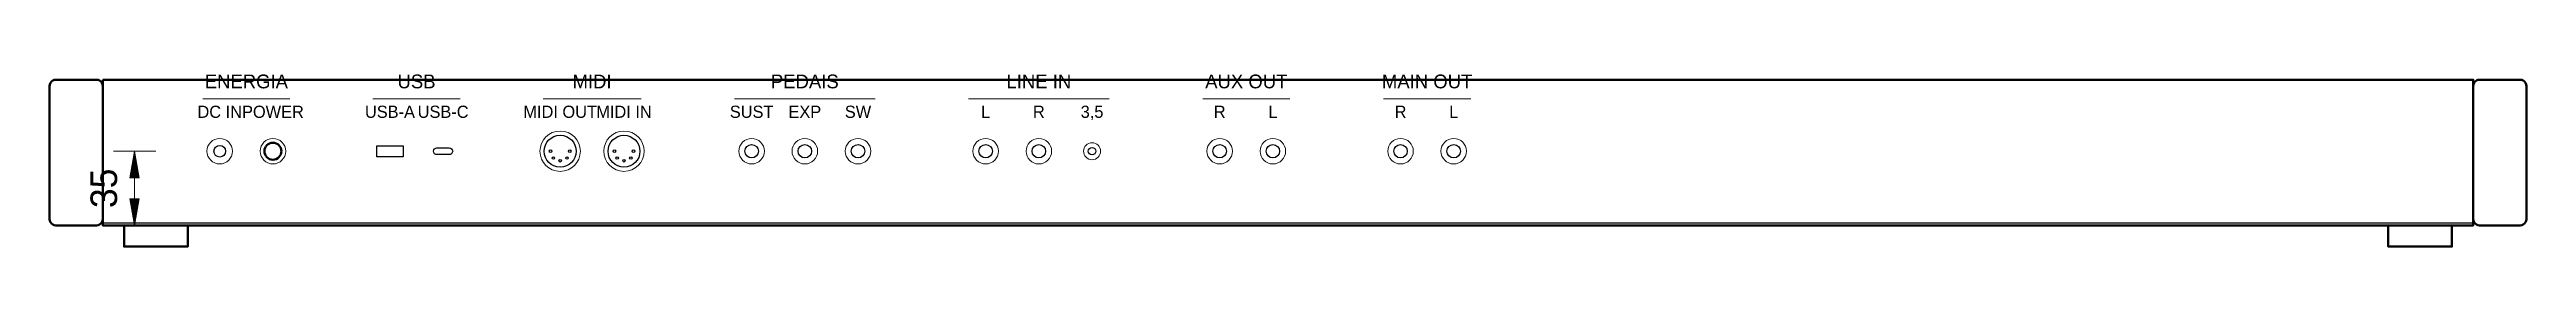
# Model space of a CAD drawing. Header units: millimetres. Extents: x 0 to 1164, y -10 to 71.
import ezdxf
from ezdxf.enums import TextEntityAlignment as Align

# ---------------------------------------------------------------- set-up
doc = ezdxf.new("R2010")
doc.units = ezdxf.units.MM
for name, color, linetype, lineweight in [('CONTORNO', 7, 'Continuous', 50), ('COTAS', 7, 'Continuous', 18), ('FINA', 7, 'Continuous', 25), ('PENDENTE_A_DEFINIR', 1, 'Continuous', 18), ('TEXTO', 7, 'Continuous', 18)]:
    doc.layers.add(name, color=color, linetype=linetype, lineweight=lineweight)
doc.layers.add('PREENCHIMENTO', color=8, linetype='Continuous')

msp = doc.modelspace()

# ---------------------------------------------------------------- hatches: boundary and pattern name
at = {"layer": 'PREENCHIMENTO'}
for points in [[(40, 35), (42.2, 22.5), (37.8, 22.5)], [(40, 0), (37.8, 12.5), (42.2, 12.5)]]:
    msp.add_hatch(color=7, dxfattribs=at).paths.add_polyline_path(points)

# ---------------------------------------------------------------- linework, layer by layer
at = {"layer": 'CONTORNO'}
for points in [[(22, 68.7), (22.8, 68.6), (23.5, 68.3), (24.1, 67.8), (24.6, 67.2), (24.9, 66.5), (25, 65.7), (25, 3), (24.9, 2.2), (24.6, 1.5), (24.1, 0.9), (23.5, 0.4), (22.8, 0.1), (22, 0), (3, 0), (2.2, 0.1), (1.5, 0.4), (0.9, 0.9), (0.4, 1.5), (0.1, 2.2), (0, 3), (0, 65.7), (0.1, 66.5), (0.4, 67.2), (0.9, 67.8), (1.5, 68.3), (2.2, 68.6), (3, 68.7)], [(25, 68.7), (1139.2, 68.7), (1139.2, 0), (25, 0)], [(1161.2, 68.7), (1162, 68.6), (1162.7, 68.3), (1163.3, 67.8), (1163.8, 67.2), (1164.1, 66.5), (1164.2, 65.7), (1164.2, 3), (1164.1, 2.2), (1163.8, 1.5), (1163.3, 0.9), (1162.7, 0.4), (1162, 0.1), (1161.2, 0), (1142.2, 0), (1141.4, 0.1), (1140.7, 0.4), (1140.1, 0.9), (1139.6, 1.5), (1139.3, 2.2), (1139.2, 3), (1139.2, 65.7), (1139.3, 66.5), (1139.6, 67.2), (1140.1, 67.8), (1140.7, 68.3), (1141.4, 68.6), (1142.2, 68.7)], [(35, 0), (65, 0), (65, -10), (35, -10)], [(1099.2, 0), (1129.2, 0), (1129.2, -10), (1099.2, -10)]]:
    msp.add_lwpolyline(points, close=True, dxfattribs=at)
msp.add_circle((105, 35), 4, dxfattribs=at)
at = {"layer": 'COTAS'}
for p, q in [((72, 59.7), (113, 59.7)), ((152, 59.7), (193, 59.7)), ((232, 59.7), (278, 59.7)), ((322, 59.7), (388, 59.7)), ((432, 59.7), (498, 59.7)), ((542, 59.7), (583, 59.7)), ((627, 59.7), (668, 59.7)), ((30, 35), (50, 35)), ((40, 35), (40, 0)), ((30, 0), (50, 0))]:
    msp.add_line(p, q, dxfattribs=at)
for points in [[(40, 35), (42.2, 22.5), (37.8, 22.5)], [(40, 0), (37.8, 12.5), (42.2, 12.5)]]:
    msp.add_lwpolyline(points, close=True, dxfattribs=at)
at = {"layer": 'FINA'}
msp.add_line((25, 1.2), (1139.2, 1.2), dxfattribs=at)
for points in [[(153.8, 37.6), (166.2, 37.6), (166.2, 32.4), (153.8, 32.4)], [(187.9, 36.6), (188.5, 36.5), (189, 36.2), (189.3, 35.6), (189.5, 35), (189.5, 35), (189.3, 34.4), (189, 33.8), (188.5, 33.5), (187.9, 33.4), (182.1, 33.4), (181.5, 33.5), (181, 33.8), (180.7, 34.4), (180.5, 35), (180.5, 35), (180.7, 35.6), (181, 36.2), (181.5, 36.5), (182.1, 36.6)]]:
    msp.add_lwpolyline(points, close=True, dxfattribs=at)
for centre, radius in [((80, 35), 2.75), ((240, 35), 7.5), ((235.5, 35), 0.6), ((244.5, 35), 0.6), ((270, 35), 7.5), ((265.5, 35), 0.6), ((274.5, 35), 0.6), ((330, 35), 3.17), ((355, 35), 3.17), ((380, 35), 3.17), ((440, 35), 3.17), ((465, 35), 3.17), ((490, 35), 1.75), ((550, 35), 3.17), ((575, 35), 3.17), ((635, 35), 3.17), ((660, 35), 3.17), ((236.8, 31.8), 0.6), ((240, 30.5), 0.6), ((243.2, 31.8), 0.6), ((266.8, 31.8), 0.6), ((270, 30.5), 0.6), ((273.2, 31.8), 0.6)]:
    msp.add_circle(centre, radius, dxfattribs=at)
at = {"layer": 'PENDENTE_A_DEFINIR'}
for centre, radius in [((80, 35), 6), ((105, 35), 6), ((240, 35), 9.5), ((270, 35), 9.5), ((330, 35), 6), ((355, 35), 6), ((380, 35), 6), ((440, 35), 6), ((465, 35), 6), ((490, 35), 4), ((550, 35), 6), ((575, 35), 6), ((635, 35), 6), ((660, 35), 6)]:
    msp.add_circle(centre, radius, dxfattribs=at)

# ---------------------------------------------------------------- texts
at = {"layer": 'TEXTO'}
for s, height, p in [('ENERGIA', 6.5, (92.5, 62.7)), ('USB', 6.5, (172.5, 62.7)), ('MIDI', 6.5, (255, 62.7)), ('PEDAIS', 6.5, (355, 62.7)), ('LINE IN', 6.5, (465, 62.7)), ('AUX OUT', 6.5, (562.5, 62.7)), ('MAIN OUT', 6.5, (647.5, 62.7)), ('DC IN', 5.75, (80, 49)), ('POWER', 5.75, (105, 49)), ('USB-A', 5.75, (160, 49)), ('USB-C', 5.75, (185, 49)), ('MIDI OUT', 5.75, (240, 49)), ('MIDI IN', 5.75, (270, 49)), ('SUST', 5.75, (330, 49)), ('EXP', 5.75, (355, 49)), ('SW', 5.75, (380, 49)), ('L', 5.75, (440, 49)), ('R', 5.75, (465, 49)), ('3,5', 5.75, (490, 49)), ('R', 5.75, (550, 49)), ('L', 5.75, (575, 49)), ('R', 5.75, (635, 49)), ('L', 5.75, (660, 49))]:
    msp.add_text(s, height=height, dxfattribs=at).set_placement(p, align=Align.BOTTOM_CENTER)
msp.add_text('35', height=12.5, rotation=90, dxfattribs=at).set_placement((35.5, 17.5), align=Align.BOTTOM_CENTER)

doc.saveas('drawing.dxf')
